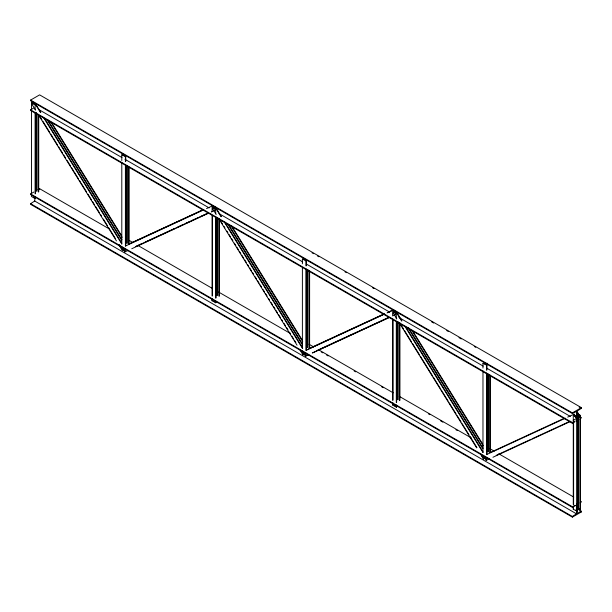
<?xml version="1.0" encoding="UTF-8"?>
<svg xmlns="http://www.w3.org/2000/svg" width="612" height="612" viewBox="0 0 612 612"><rect width="100%" height="100%" fill="white"/><g stroke="black" fill="none" stroke-linecap="round" stroke-linejoin="round"><path stroke-width="0.92" d="M577.575 509.054L581.4 511.257L581.4 511.923L572.373 517.132L30.6 204.347L30.6 203.681L34.708 201.034L34.953 198.426M572.373 517.132L572.373 516.474L576.481 513.828L576.718 510.309M485.546 457.944L485.423 458.602M579.495 415.931L577.483 412.182L578.118 414.431L575.028 416.084M34.096 103.39L34.096 103.803M124.397 155.517L125.743 156.71L125.743 161.453M304.983 259.779L306.329 260.972L306.329 265.715M395.276 311.913L395.276 312.327M575.869 416.175L577.215 417.369L577.215 511.204L573.276 509.314L573.276 506.468M577.904 414.775L576.558 413.582M575.869 510.01L575.869 510.431M577.904 508.61L577.904 508.197M577.866 504.196L577.047 505.604L577.292 513.361L581.4 511.257M118.919 244.938L122.392 250.553L124.81 248.847M300.01 350.003L302.986 354.815L305.403 353.109M302.986 354.815L304.218 353.988M480.106 453.461L483.579 459.077L485.989 457.371M33.331 103.757L34.065 103.283M213.925 208.019L214.659 207.544M394.511 312.281L395.115 311.898M574.836 421.875L572.373 423.297L572.373 422.632L575.242 420.957M572.373 423.297L30.6 110.504L30.6 109.846L33.453 108.186M576.718 417.376L576.481 411.432L572.373 413.528L30.6 100.743L30.6 100.077L39.627 94.868L581.4 407.653L581.4 408.319L577.292 410.966L577.047 418.991L577.866 419.465M35.442 196.521L35.114 198.609L31.503 196.528L31.503 102.686L33.905 103.275M575.907 505.328L572.373 507.363L30.6 194.578L30.6 193.92L33.882 192.023M37.99 189.651L39.627 188.703L109.265 228.911M121.796 160.505L121.796 154.821L124.198 155.402M121.796 154.821L125.743 156.71M122.392 247.455L124.81 251.945L124.244 250.078M212.425 206.757L214.491 207.537L213.022 205.555L215.11 210.237L211.247 212.02M212.096 211.691L212.096 206.948L216.036 208.845M212.096 298.893L212.096 300.79L212.425 298.702M212.096 300.79L216.036 302.68L214.69 301.907M302.389 263.818L302.389 259.083L304.791 259.664M302.389 259.083L306.329 260.972M302.389 351.02L302.718 352.726M302.986 351.716L305.403 356.207L308.823 354.593M392.682 403.155L392.682 405.052L393.011 402.964M392.682 405.052L396.293 407.133L396.63 405.052M482.975 368.08L482.975 363.344L485.377 363.933M487.06 363.184L485.423 364.255L486.923 365.242L486.923 369.977M482.975 363.344L486.923 365.242M482.975 455.29L483.312 456.988M483.579 459.077L480.933 454.073M483.579 455.978L486.326 460.278M30.6 100.077L572.373 412.871L581.4 407.653M575.708 415.999L573.872 414.27L576.29 418.769L573.199 420.192M573.276 504.571L573.276 415.472L577.215 417.369M575.716 416.894L575.838 416.237L578.095 414.89L580.497 415.472L580.497 509.314L578.095 508.725L576.611 509.582M576.473 420.926L578.937 419.503M30.6 193.92L572.373 506.705L574.836 505.283M576.473 504.334L578.937 502.919M573.276 509.314L573.605 506.277M395.245 311.806L394.442 311.814M129.094 243.943L202.411 210.077M128.765 244.134L203.62 209.556M125.483 246.024L203.758 209.832M206.519 208.6L213.022 205.555M135.367 246.651L142.313 243.446M144.631 242.375L162.379 234.174M163.152 233.822L169.325 230.969M170.098 230.609L174.726 228.475M177.817 227.044L183.99 224.199M185.535 223.479L190.164 221.345M190.936 220.986L193.254 219.915M194.792 219.203L197.883 217.78M200.201 216.709L204.829 214.567M205.601 214.215L207.912 213.144M136.583 246.131L141.211 243.989M141.984 243.637L144.302 242.566M145.84 241.855L155.876 237.219M156.649 236.859L158.959 235.796M160.505 235.077L168.996 231.16M169.769 230.8L175.942 227.955M176.715 227.595L182.889 224.742M184.434 224.03L190.607 221.177M191.38 220.825L196.781 218.323M197.554 217.971L207.583 213.336M124.81 251.945L127.9 250.522M131.756 248.74L208.493 213.259M309.351 348.396L384.214 313.818M391.16 310.605L392.705 309.894M306.405 350.095L384.351 314.094M387.442 312.671L393.615 309.817L395.115 311.73M306.077 350.286L384.022 314.285M387.105 312.862L393.279 310.009L395.696 314.499L392.613 315.93L392.682 311.21L396.293 313.298L396.293 318.982M316.404 350.752L343.745 338.084M344.181 337.916L350.355 335.062M350.691 334.871L357.301 331.857M358.846 331.146L388.949 317.245M312.678 352.81L389.079 317.521M305.403 356.207L308.486 354.784M312.35 353.002L388.75 317.712M489.944 452.658L563.591 418.6M565.381 418.195L486.662 454.548L486.594 373.014M567.699 417.124L574.201 414.079M576.573 415.143L578.118 414.431M496.217 455.366L507.792 450.019M508.128 449.828L517.056 445.743M517.385 445.551L523.558 442.706M524.002 442.537L530.176 439.684M532.05 438.781L557.96 426.855M558.733 426.495L566.008 423.099M566.452 422.93L569.864 421.316M578.026 417.583L579.572 416.871L578.065 414.951L578.095 508.725M485.989 460.469L489.409 458.855M492.935 457.263L570.889 421.263M214.491 301.372L213.81 301.387M395.084 405.634L394.403 405.649M312.043 252.802L313.573 253.689M317.399 255.9L318.928 256.78M344.946 271.805L346.476 272.684M372.494 287.709L374.024 288.589M431.422 321.728L433.717 323.052M446.722 330.564L448.252 331.444M458.969 337.633L461.264 338.956M474.269 346.469L475.799 347.348M579.105 406.988L581.4 408.319M577.606 413.804L580.497 415.472M31.503 102.686L35.114 104.774L35.114 109.51M38.541 109.41L121.949 157.559M125.009 159.327L209.182 207.927M219.127 213.672L302.535 261.821M306.36 264.032L389.767 312.189M398.955 317.49L483.128 366.091M486.953 368.294L570.361 416.451M30.6 109.846L572.373 422.632M129.163 240.394L132.988 242.604M138.343 245.695L212.571 288.55M218.691 292.085L290.616 333.609M308.983 344.212L313.573 346.866M318.928 349.957L393.156 392.812M399.276 396.347L471.209 437.878M489.577 448.481L494.167 451.128M498.757 453.783L573.75 497.074M321.231 351.946L322.761 352.826M326.586 355.037L328.116 355.924M354.134 370.941L355.664 371.828M381.681 386.845L383.211 387.733M428.354 413.796L429.884 414.676M440.602 420.865L442.897 422.188M455.902 429.701L457.432 430.58M578.332 508.059L580.497 509.314M579.87 511.035L581.4 511.923M35.442 198.418L33.951 197.431M396.63 406.942L395.13 405.955M302.389 352.917L306 355.006L306 353.109M482.975 457.179L486.594 459.268L486.594 457.371M34.708 201.034L576.481 513.828M30.6 203.681L572.373 516.474M413.199 331.773L482.661 444.06M411.876 330.358L483.319 445.85M408.717 327.971L483.136 448.275M407.76 327.458L482.677 448.565M396.522 312.013L401.985 320.833M405.458 326.448L482.853 451.564M401.648 321.025L395.696 311.401L393.279 313.107L396.752 318.722M405.121 326.64L483.013 452.559M399.567 322.539L400.562 324.146M401.051 324.949L403.538 328.958M404.524 330.564L411.471 341.787M412.465 343.393L414.446 346.599M414.944 347.402L419.411 354.623M420.406 356.222L421.393 357.829M421.89 358.632L432.309 375.477M433.304 377.076L435.285 380.289M435.782 381.092L440.25 388.306M441.237 389.913L442.231 391.512M442.728 392.315L448.183 401.143M449.177 402.742L456.124 413.972M457.118 415.579L461.088 421.989M462.075 423.596L463.07 425.202M463.567 426.006L469.022 434.826M470.016 436.433L476.962 447.655M399.238 322.731L476.633 447.846M231.619 225.905L302.068 339.798M231.29 226.096L302.726 341.588M228.62 224.512L302.542 344.013M227.672 224L302.58 345.107M215.439 206.948L221.391 216.572M224.864 222.187L302.756 348.106M221.062 216.763L215.11 207.139L212.693 208.845L216.166 214.46M224.038 221.575L302.427 348.297M220.963 221.483L222.447 223.893M223.938 226.295L224.925 227.901M226.914 231.114L227.909 232.713M228.896 234.32L230.387 236.722M231.382 238.328L232.866 240.738M234.358 243.14L235.842 245.55M236.836 247.149L238.328 249.558M239.315 251.165L240.807 253.567M241.794 255.173L243.783 258.379M244.777 259.985L246.261 262.387M247.753 264.797L248.74 266.396M249.734 268.002L251.723 271.215M252.71 272.814L253.705 274.421M255.196 276.823L256.68 279.233M257.675 280.839L259.159 283.241M260.154 284.848L261.645 287.25M263.129 289.66L264.621 292.062M265.608 293.668L267.1 296.078M268.591 298.48L269.578 300.087M271.07 302.489L272.554 304.898M273.549 306.505L275.04 308.907M276.027 310.513L277.519 312.916M278.514 314.522L280.495 317.727M281.489 319.334L282.476 320.94M283.968 323.343L285.46 325.752M286.447 327.351L287.938 329.761M289.422 332.163L290.417 333.769M291.909 336.179L293.393 338.581M294.387 340.188L295.871 342.59M300.339 349.812L301.334 351.418M302.328 353.017L303.315 354.623M218.645 218.469L297.034 345.191M52.02 123.249L121.474 235.536M50.697 121.834L122.14 237.326M47.537 119.447L121.956 239.751M47.078 119.738L121.497 240.042M35.343 103.489L40.805 112.31M44.768 118.728L121.673 243.041M40.468 112.501L34.517 102.877L32.099 104.583L35.572 110.198M43.444 117.313L121.834 244.035M39.375 115.622L41.861 119.631M42.848 121.237L49.794 132.46M50.788 134.066L52.77 137.272M53.267 138.075L57.735 145.296M58.729 146.895L59.716 148.502M60.213 149.305L62.699 153.314M63.686 154.92L65.675 158.125M67.159 160.535L70.632 166.15M71.627 167.749L73.608 170.962M74.106 171.758L78.573 178.979M79.568 180.586L80.555 182.185M81.052 182.988L86.506 191.808M87.998 194.218L91.471 199.833M92.466 201.44L94.447 204.645M95.441 206.252L99.412 212.662M100.399 214.269L101.393 215.875M103.374 219.081L107.345 225.499M108.837 227.901L115.285 238.328M119.256 244.746L120.243 246.353M39.046 115.813L116.441 240.929M305.732 356.016L304.768 353.966M581.4 417.422L581.4 418.08M581.4 501.496L581.4 502.154M580.168 415.663L580.168 509.505M578.822 414.89L578.822 508.725M576.887 417.56L576.887 511.395M573.605 422.869L573.605 504.38M572.373 412.871L572.373 413.528M572.373 506.705L572.373 507.363M490.204 375.669L490.204 452.444M489.868 374.911L489.868 452.635M488.521 374.131L488.521 451.855M487.802 374.131L487.802 451.855M486.923 373.771L486.923 454.334M486.594 365.433L486.594 370.168M482.975 370.926L482.975 452.444M399.904 323.534L399.904 400.309M399.575 322.776L399.575 400.5M398.228 322.004L398.228 399.728M397.509 322.004L397.509 399.728M396.63 321.637L396.63 402.206M396.293 321.828L396.293 402.398M396.293 405.243L396.293 407.133M393.011 319.556L393.011 400.118M392.682 318.798L392.682 400.309M309.611 271.407L309.611 348.182M309.282 270.649L309.282 348.373M307.935 269.869L307.935 347.593M307.209 269.869L307.209 347.593M306.329 269.51L306.329 350.072M306 261.163L306 265.906M306 268.752L306 350.263M302.389 267.612L302.389 348.182M219.318 219.272L219.318 296.047M218.989 218.515L218.989 296.239M217.643 217.734L217.643 295.458M216.916 217.734L216.916 295.458M216.036 217.375L216.036 297.945M215.707 209.036L215.707 213.772M215.707 216.617L215.707 298.136M215.707 300.974L215.707 302.871M212.425 215.286L212.425 295.856M212.096 215.478L212.096 296.047M129.025 167.137L129.025 243.92M128.688 166.388L128.688 244.112M127.342 165.607L127.342 243.331M126.623 165.607L126.623 243.331M125.743 165.24L125.743 245.81M125.406 156.901L125.406 161.645M125.406 164.483L125.406 246.001M125.406 248.847L125.406 250.744L121.796 248.656L121.796 246.758M121.796 162.402L121.796 243.92M39.627 188.703L39.627 189.368M38.724 115.01L38.724 191.785M38.395 115.201L38.395 191.977M37.049 114.421L37.049 191.196M36.33 112.524L36.33 191.196M35.442 113.113L35.442 193.683M35.114 112.356L35.114 193.874M35.114 196.712L35.114 198.609"/></g></svg>
